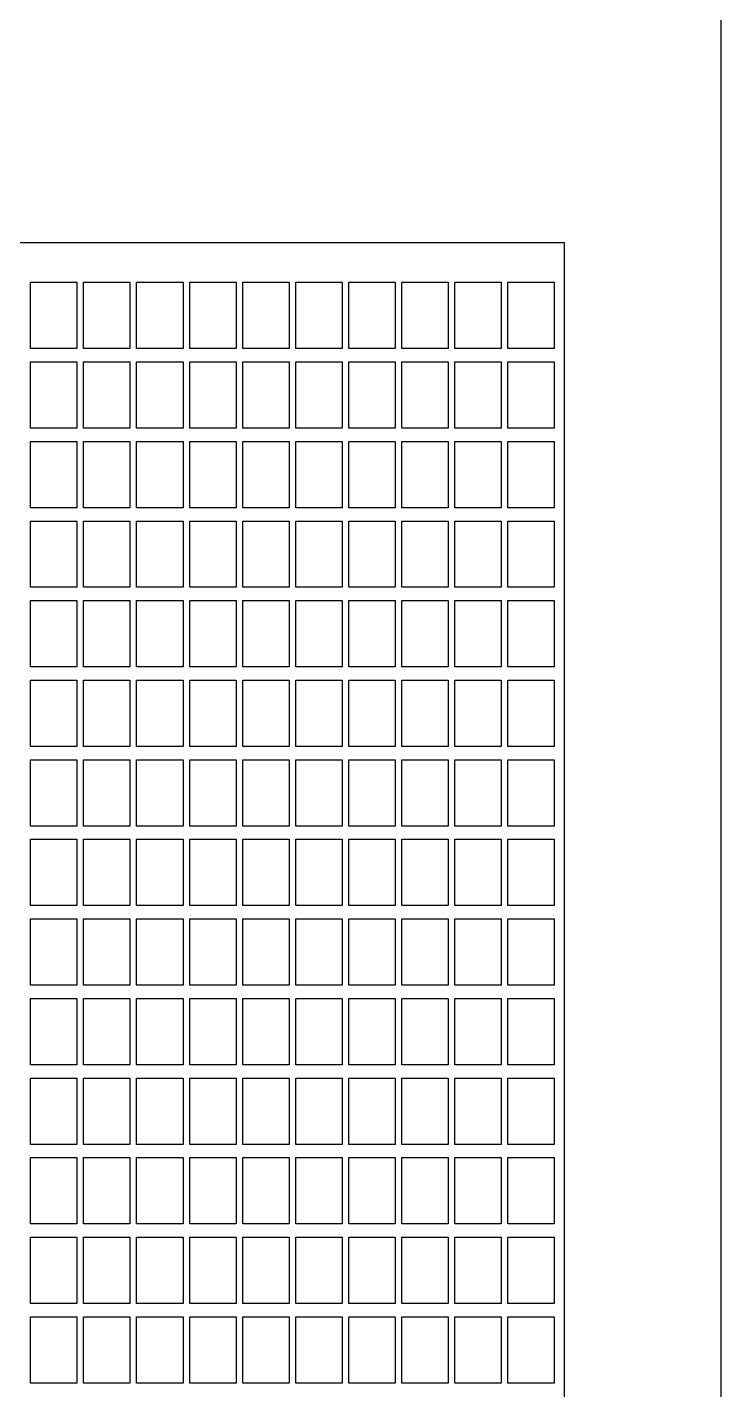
# Model space of a CAD drawing. Header units: inches. Extents: x 0 to 420, y 0 to 297.
# Drawn here: x 181.51 to 202.43, y 103.18 to 144.27 of the extents above; entities that cross this region are included whole.
import ezdxf
from ezdxf.lldxf.tags import DXFTag

# ---------------------------------------------------------------- set-up
doc = ezdxf.new("R2010")
doc.units = ezdxf.units.IN
doc.layers.add('Default', color=7, linetype='Continuous')
doc.layers.add('DV1_Default', color=7, linetype='Continuous')
tags = doc.linetypes.add('CENTER2', pattern=[1.125, 0.75, -0.125, 0.125, -0.125]).pattern_tags.tags
tags[10:11] = [DXFTag(74, 4), DXFTag(75, 0), DXFTag(340, '0'), DXFTag(46, 0.0), DXFTag(50, 0.0), DXFTag(44, 0.0), DXFTag(45, 0.0)]
tags[8:9] = [DXFTag(74, 4), DXFTag(75, 0), DXFTag(340, '0'), DXFTag(46, 0.0), DXFTag(50, 0.0), DXFTag(44, 0.0), DXFTag(45, 0.0)]
tags[6:7] = [DXFTag(74, 4), DXFTag(75, 0), DXFTag(340, '0'), DXFTag(46, 0.0), DXFTag(50, 0.0), DXFTag(44, 0.0), DXFTag(45, 0.0)]
tags[4:5] = [DXFTag(74, 4), DXFTag(75, 0), DXFTag(340, '0'), DXFTag(46, 0.0), DXFTag(50, 0.0), DXFTag(44, 0.0), DXFTag(45, 0.0)]

# ---------------------------------------------------------------- blocks, each defined once
blk = doc.blocks.new('SE')
at = {"layer": 'DV1_Default', "color": 7, "linetype": 'Continuous', "ltscale": 25.4}
for p, q in [((202.429, 233.336), (202.429, 68.136)), ((181.609, 136.576), (183.009, 136.576)), ((181.609, 134.576), (181.609, 136.576)), ((183.009, 136.576), (183.009, 134.576)), ((183.209, 136.576), (184.609, 136.576)), ((183.209, 134.576), (183.209, 136.576)), ((184.609, 136.576), (184.609, 134.576)), ((184.809, 136.576), (186.209, 136.576)), ((184.809, 134.576), (184.809, 136.576)), ((186.209, 136.576), (186.209, 134.576)), ((186.409, 136.576), (187.809, 136.576)), ((186.409, 134.576), (186.409, 136.576)), ((187.809, 136.576), (187.809, 134.576)), ((188.009, 136.576), (189.409, 136.576)), ((188.009, 134.576), (188.009, 136.576)), ((189.409, 136.576), (189.409, 134.576)), ((189.609, 136.576), (191.009, 136.576)), ((189.609, 134.576), (189.609, 136.576)), ((191.009, 136.576), (191.009, 134.576)), ((191.209, 136.576), (192.609, 136.576)), ((191.209, 134.576), (191.209, 136.576)), ((192.609, 136.576), (192.609, 134.576)), ((192.809, 136.576), (194.209, 136.576)), ((192.809, 134.576), (192.809, 136.576)), ((194.209, 136.576), (194.209, 134.576)), ((194.409, 136.576), (195.809, 136.576)), ((194.409, 134.576), (194.409, 136.576)), ((195.809, 136.576), (195.809, 134.576)), ((196.009, 136.576), (197.409, 136.576)), ((196.009, 134.576), (196.009, 136.576)), ((197.409, 136.576), (197.409, 134.576)), ((183.009, 134.576), (181.609, 134.576)), ((184.609, 134.576), (183.209, 134.576)), ((186.209, 134.576), (184.809, 134.576)), ((187.809, 134.576), (186.409, 134.576)), ((189.409, 134.576), (188.009, 134.576)), ((191.009, 134.576), (189.609, 134.576)), ((192.609, 134.576), (191.209, 134.576)), ((194.209, 134.576), (192.809, 134.576)), ((195.809, 134.576), (194.409, 134.576)), ((197.409, 134.576), (196.009, 134.576)), ((181.609, 134.176), (183.009, 134.176)), ((181.609, 132.176), (181.609, 134.176)), ((183.009, 134.176), (183.009, 132.176)), ((183.209, 134.176), (184.609, 134.176)), ((183.209, 132.176), (183.209, 134.176)), ((184.609, 134.176), (184.609, 132.176)), ((184.809, 134.176), (186.209, 134.176)), ((184.809, 132.176), (184.809, 134.176)), ((186.209, 134.176), (186.209, 132.176)), ((186.409, 134.176), (187.809, 134.176)), ((186.409, 132.176), (186.409, 134.176)), ((187.809, 134.176), (187.809, 132.176)), ((188.009, 134.176), (189.409, 134.176)), ((188.009, 132.176), (188.009, 134.176)), ((189.409, 134.176), (189.409, 132.176)), ((189.609, 134.176), (191.009, 134.176)), ((189.609, 132.176), (189.609, 134.176)), ((191.009, 134.176), (191.009, 132.176)), ((191.209, 134.176), (192.609, 134.176)), ((191.209, 132.176), (191.209, 134.176)), ((192.609, 134.176), (192.609, 132.176)), ((192.809, 134.176), (194.209, 134.176)), ((192.809, 132.176), (192.809, 134.176)), ((194.209, 134.176), (194.209, 132.176)), ((194.409, 134.176), (195.809, 134.176)), ((194.409, 132.176), (194.409, 134.176)), ((195.809, 134.176), (195.809, 132.176)), ((196.009, 134.176), (197.409, 134.176)), ((196.009, 132.176), (196.009, 134.176)), ((197.409, 134.176), (197.409, 132.176)), ((183.009, 132.176), (181.609, 132.176)), ((184.609, 132.176), (183.209, 132.176)), ((186.209, 132.176), (184.809, 132.176)), ((187.809, 132.176), (186.409, 132.176)), ((189.409, 132.176), (188.009, 132.176)), ((191.009, 132.176), (189.609, 132.176)), ((192.609, 132.176), (191.209, 132.176)), ((194.209, 132.176), (192.809, 132.176)), ((195.809, 132.176), (194.409, 132.176)), ((197.409, 132.176), (196.009, 132.176)), ((181.609, 131.776), (183.009, 131.776)), ((181.609, 129.776), (181.609, 131.776)), ((183.009, 131.776), (183.009, 129.776)), ((183.209, 131.776), (184.609, 131.776)), ((183.209, 129.776), (183.209, 131.776)), ((184.609, 131.776), (184.609, 129.776)), ((184.809, 131.776), (186.209, 131.776)), ((184.809, 129.776), (184.809, 131.776)), ((186.209, 131.776), (186.209, 129.776)), ((186.409, 131.776), (187.809, 131.776)), ((186.409, 129.776), (186.409, 131.776)), ((187.809, 131.776), (187.809, 129.776)), ((188.009, 131.776), (189.409, 131.776)), ((188.009, 129.776), (188.009, 131.776)), ((189.409, 131.776), (189.409, 129.776)), ((189.609, 131.776), (191.009, 131.776)), ((189.609, 129.776), (189.609, 131.776)), ((191.009, 131.776), (191.009, 129.776)), ((191.209, 131.776), (192.609, 131.776)), ((191.209, 129.776), (191.209, 131.776)), ((192.609, 131.776), (192.609, 129.776)), ((192.809, 131.776), (194.209, 131.776)), ((192.809, 129.776), (192.809, 131.776)), ((194.209, 131.776), (194.209, 129.776)), ((194.409, 131.776), (195.809, 131.776)), ((194.409, 129.776), (194.409, 131.776)), ((195.809, 131.776), (195.809, 129.776)), ((196.009, 131.776), (197.409, 131.776)), ((196.009, 129.776), (196.009, 131.776)), ((197.409, 131.776), (197.409, 129.776)), ((183.009, 129.776), (181.609, 129.776)), ((184.609, 129.776), (183.209, 129.776)), ((186.209, 129.776), (184.809, 129.776)), ((187.809, 129.776), (186.409, 129.776)), ((189.409, 129.776), (188.009, 129.776)), ((191.009, 129.776), (189.609, 129.776)), ((192.609, 129.776), (191.209, 129.776)), ((194.209, 129.776), (192.809, 129.776)), ((195.809, 129.776), (194.409, 129.776)), ((197.409, 129.776), (196.009, 129.776)), ((181.609, 129.376), (183.009, 129.376)), ((181.609, 127.376), (181.609, 129.376)), ((183.009, 129.376), (183.009, 127.376)), ((183.209, 129.376), (184.609, 129.376)), ((183.209, 127.376), (183.209, 129.376)), ((184.609, 129.376), (184.609, 127.376)), ((184.809, 129.376), (186.209, 129.376)), ((184.809, 127.376), (184.809, 129.376)), ((186.209, 129.376), (186.209, 127.376)), ((186.409, 129.376), (187.809, 129.376)), ((186.409, 127.376), (186.409, 129.376)), ((187.809, 129.376), (187.809, 127.376)), ((188.009, 129.376), (189.409, 129.376)), ((188.009, 127.376), (188.009, 129.376)), ((189.409, 129.376), (189.409, 127.376)), ((189.609, 129.376), (191.009, 129.376)), ((189.609, 127.376), (189.609, 129.376)), ((191.009, 129.376), (191.009, 127.376)), ((191.209, 129.376), (192.609, 129.376)), ((191.209, 127.376), (191.209, 129.376)), ((192.609, 129.376), (192.609, 127.376)), ((192.809, 129.376), (194.209, 129.376)), ((192.809, 127.376), (192.809, 129.376)), ((194.209, 129.376), (194.209, 127.376)), ((194.409, 129.376), (195.809, 129.376)), ((194.409, 127.376), (194.409, 129.376)), ((195.809, 129.376), (195.809, 127.376)), ((196.009, 129.376), (197.409, 129.376)), ((196.009, 127.376), (196.009, 129.376)), ((197.409, 129.376), (197.409, 127.376)), ((183.009, 127.376), (181.609, 127.376)), ((181.609, 126.976), (183.009, 126.976)), ((181.609, 124.976), (181.609, 126.976)), ((183.009, 126.976), (183.009, 124.976)), ((184.609, 127.376), (183.209, 127.376)), ((183.209, 126.976), (184.609, 126.976)), ((183.209, 124.976), (183.209, 126.976)), ((184.609, 126.976), (184.609, 124.976)), ((186.209, 127.376), (184.809, 127.376)), ((184.809, 126.976), (186.209, 126.976)), ((184.809, 124.976), (184.809, 126.976)), ((186.209, 126.976), (186.209, 124.976)), ((187.809, 127.376), (186.409, 127.376)), ((186.409, 126.976), (187.809, 126.976)), ((186.409, 124.976), (186.409, 126.976)), ((187.809, 126.976), (187.809, 124.976)), ((189.409, 127.376), (188.009, 127.376)), ((188.009, 126.976), (189.409, 126.976)), ((188.009, 124.976), (188.009, 126.976)), ((189.409, 126.976), (189.409, 124.976)), ((191.009, 127.376), (189.609, 127.376)), ((189.609, 126.976), (191.009, 126.976)), ((189.609, 124.976), (189.609, 126.976)), ((191.009, 126.976), (191.009, 124.976)), ((192.609, 127.376), (191.209, 127.376)), ((191.209, 126.976), (192.609, 126.976)), ((191.209, 124.976), (191.209, 126.976)), ((192.609, 126.976), (192.609, 124.976)), ((194.209, 127.376), (192.809, 127.376)), ((192.809, 126.976), (194.209, 126.976)), ((192.809, 124.976), (192.809, 126.976)), ((194.209, 126.976), (194.209, 124.976)), ((195.809, 127.376), (194.409, 127.376)), ((194.409, 126.976), (195.809, 126.976)), ((194.409, 124.976), (194.409, 126.976)), ((195.809, 126.976), (195.809, 124.976)), ((197.409, 127.376), (196.009, 127.376)), ((196.009, 126.976), (197.409, 126.976)), ((196.009, 124.976), (196.009, 126.976)), ((197.409, 126.976), (197.409, 124.976)), ((183.009, 124.976), (181.609, 124.976)), ((184.609, 124.976), (183.209, 124.976)), ((186.209, 124.976), (184.809, 124.976)), ((187.809, 124.976), (186.409, 124.976)), ((189.409, 124.976), (188.009, 124.976)), ((191.009, 124.976), (189.609, 124.976)), ((192.609, 124.976), (191.209, 124.976)), ((194.209, 124.976), (192.809, 124.976)), ((195.809, 124.976), (194.409, 124.976)), ((197.409, 124.976), (196.009, 124.976)), ((181.609, 124.576), (183.009, 124.576)), ((181.609, 122.576), (181.609, 124.576)), ((183.009, 124.576), (183.009, 122.576)), ((183.209, 124.576), (184.609, 124.576)), ((183.209, 122.576), (183.209, 124.576)), ((184.609, 124.576), (184.609, 122.576)), ((184.809, 124.576), (186.209, 124.576)), ((184.809, 122.576), (184.809, 124.576)), ((186.209, 124.576), (186.209, 122.576)), ((186.409, 124.576), (187.809, 124.576)), ((186.409, 122.576), (186.409, 124.576)), ((187.809, 124.576), (187.809, 122.576)), ((188.009, 124.576), (189.409, 124.576)), ((188.009, 122.576), (188.009, 124.576)), ((189.409, 124.576), (189.409, 122.576)), ((189.609, 124.576), (191.009, 124.576)), ((189.609, 122.576), (189.609, 124.576)), ((191.009, 124.576), (191.009, 122.576)), ((191.209, 124.576), (192.609, 124.576)), ((191.209, 122.576), (191.209, 124.576)), ((192.609, 124.576), (192.609, 122.576)), ((192.809, 124.576), (194.209, 124.576)), ((192.809, 122.576), (192.809, 124.576)), ((194.209, 124.576), (194.209, 122.576)), ((194.409, 124.576), (195.809, 124.576)), ((194.409, 122.576), (194.409, 124.576)), ((195.809, 124.576), (195.809, 122.576)), ((196.009, 124.576), (197.409, 124.576)), ((196.009, 122.576), (196.009, 124.576)), ((197.409, 124.576), (197.409, 122.576)), ((183.009, 122.576), (181.609, 122.576)), ((184.609, 122.576), (183.209, 122.576)), ((186.209, 122.576), (184.809, 122.576)), ((187.809, 122.576), (186.409, 122.576)), ((189.409, 122.576), (188.009, 122.576)), ((191.009, 122.576), (189.609, 122.576)), ((192.609, 122.576), (191.209, 122.576)), ((194.209, 122.576), (192.809, 122.576)), ((195.809, 122.576), (194.409, 122.576)), ((197.409, 122.576), (196.009, 122.576)), ((181.609, 122.176), (183.009, 122.176)), ((181.609, 120.176), (181.609, 122.176)), ((183.009, 122.176), (183.009, 120.176)), ((183.209, 122.176), (184.609, 122.176)), ((183.209, 120.176), (183.209, 122.176)), ((184.609, 122.176), (184.609, 120.176)), ((184.809, 122.176), (186.209, 122.176)), ((184.809, 120.176), (184.809, 122.176)), ((186.209, 122.176), (186.209, 120.176)), ((186.409, 122.176), (187.809, 122.176)), ((186.409, 120.176), (186.409, 122.176)), ((187.809, 122.176), (187.809, 120.176)), ((188.009, 122.176), (189.409, 122.176)), ((188.009, 120.176), (188.009, 122.176)), ((189.409, 122.176), (189.409, 120.176)), ((189.609, 122.176), (191.009, 122.176)), ((189.609, 120.176), (189.609, 122.176)), ((191.009, 122.176), (191.009, 120.176)), ((191.209, 122.176), (192.609, 122.176)), ((191.209, 120.176), (191.209, 122.176)), ((192.609, 122.176), (192.609, 120.176)), ((192.809, 122.176), (194.209, 122.176)), ((192.809, 120.176), (192.809, 122.176)), ((194.209, 122.176), (194.209, 120.176)), ((194.409, 122.176), (195.809, 122.176)), ((194.409, 120.176), (194.409, 122.176)), ((195.809, 122.176), (195.809, 120.176)), ((196.009, 122.176), (197.409, 122.176)), ((196.009, 120.176), (196.009, 122.176)), ((197.409, 122.176), (197.409, 120.176)), ((183.009, 120.176), (181.609, 120.176)), ((184.609, 120.176), (183.209, 120.176)), ((186.209, 120.176), (184.809, 120.176)), ((187.809, 120.176), (186.409, 120.176)), ((189.409, 120.176), (188.009, 120.176)), ((191.009, 120.176), (189.609, 120.176)), ((192.609, 120.176), (191.209, 120.176)), ((194.209, 120.176), (192.809, 120.176)), ((195.809, 120.176), (194.409, 120.176)), ((197.409, 120.176), (196.009, 120.176)), ((181.609, 119.776), (183.009, 119.776)), ((181.609, 117.776), (181.609, 119.776)), ((183.009, 119.776), (183.009, 117.776)), ((183.209, 119.776), (184.609, 119.776)), ((183.209, 117.776), (183.209, 119.776)), ((184.609, 119.776), (184.609, 117.776)), ((184.809, 119.776), (186.209, 119.776)), ((184.809, 117.776), (184.809, 119.776)), ((186.209, 119.776), (186.209, 117.776)), ((186.409, 119.776), (187.809, 119.776)), ((186.409, 117.776), (186.409, 119.776)), ((187.809, 119.776), (187.809, 117.776)), ((188.009, 119.776), (189.409, 119.776)), ((188.009, 117.776), (188.009, 119.776)), ((189.409, 119.776), (189.409, 117.776)), ((189.609, 119.776), (191.009, 119.776)), ((189.609, 117.776), (189.609, 119.776)), ((191.009, 119.776), (191.009, 117.776)), ((191.209, 119.776), (192.609, 119.776)), ((191.209, 117.776), (191.209, 119.776)), ((192.609, 119.776), (192.609, 117.776)), ((192.809, 119.776), (194.209, 119.776)), ((192.809, 117.776), (192.809, 119.776)), ((194.209, 119.776), (194.209, 117.776)), ((194.409, 119.776), (195.809, 119.776)), ((194.409, 117.776), (194.409, 119.776)), ((195.809, 119.776), (195.809, 117.776)), ((196.009, 119.776), (197.409, 119.776)), ((196.009, 117.776), (196.009, 119.776)), ((197.409, 119.776), (197.409, 117.776)), ((183.009, 117.776), (181.609, 117.776)), ((184.609, 117.776), (183.209, 117.776)), ((186.209, 117.776), (184.809, 117.776)), ((187.809, 117.776), (186.409, 117.776)), ((189.409, 117.776), (188.009, 117.776)), ((191.009, 117.776), (189.609, 117.776)), ((192.609, 117.776), (191.209, 117.776)), ((194.209, 117.776), (192.809, 117.776)), ((195.809, 117.776), (194.409, 117.776)), ((197.409, 117.776), (196.009, 117.776)), ((181.609, 117.376), (183.009, 117.376)), ((181.609, 115.376), (181.609, 117.376)), ((183.009, 117.376), (183.009, 115.376)), ((183.209, 117.376), (184.609, 117.376)), ((183.209, 115.376), (183.209, 117.376)), ((184.609, 117.376), (184.609, 115.376)), ((184.809, 117.376), (186.209, 117.376)), ((184.809, 115.376), (184.809, 117.376)), ((186.209, 117.376), (186.209, 115.376)), ((186.409, 117.376), (187.809, 117.376)), ((186.409, 115.376), (186.409, 117.376)), ((187.809, 117.376), (187.809, 115.376)), ((188.009, 117.376), (189.409, 117.376)), ((188.009, 115.376), (188.009, 117.376)), ((189.409, 117.376), (189.409, 115.376)), ((189.609, 117.376), (191.009, 117.376)), ((189.609, 115.376), (189.609, 117.376)), ((191.009, 117.376), (191.009, 115.376)), ((191.209, 117.376), (192.609, 117.376)), ((191.209, 115.376), (191.209, 117.376)), ((192.609, 117.376), (192.609, 115.376)), ((192.809, 117.376), (194.209, 117.376)), ((192.809, 115.376), (192.809, 117.376)), ((194.209, 117.376), (194.209, 115.376)), ((194.409, 117.376), (195.809, 117.376)), ((194.409, 115.376), (194.409, 117.376)), ((195.809, 117.376), (195.809, 115.376)), ((196.009, 117.376), (197.409, 117.376)), ((196.009, 115.376), (196.009, 117.376)), ((197.409, 117.376), (197.409, 115.376)), ((183.009, 115.376), (181.609, 115.376)), ((184.609, 115.376), (183.209, 115.376)), ((186.209, 115.376), (184.809, 115.376)), ((187.809, 115.376), (186.409, 115.376)), ((189.409, 115.376), (188.009, 115.376)), ((191.009, 115.376), (189.609, 115.376)), ((192.609, 115.376), (191.209, 115.376)), ((194.209, 115.376), (192.809, 115.376)), ((195.809, 115.376), (194.409, 115.376)), ((197.409, 115.376), (196.009, 115.376)), ((181.609, 114.976), (183.009, 114.976)), ((181.609, 112.976), (181.609, 114.976)), ((183.009, 114.976), (183.009, 112.976)), ((183.209, 114.976), (184.609, 114.976)), ((183.209, 112.976), (183.209, 114.976)), ((184.609, 114.976), (184.609, 112.976)), ((184.809, 114.976), (186.209, 114.976)), ((184.809, 112.976), (184.809, 114.976)), ((186.209, 114.976), (186.209, 112.976)), ((186.409, 114.976), (187.809, 114.976)), ((186.409, 112.976), (186.409, 114.976)), ((187.809, 114.976), (187.809, 112.976)), ((188.009, 114.976), (189.409, 114.976)), ((188.009, 112.976), (188.009, 114.976)), ((189.409, 114.976), (189.409, 112.976)), ((189.609, 114.976), (191.009, 114.976)), ((189.609, 112.976), (189.609, 114.976)), ((191.009, 114.976), (191.009, 112.976)), ((191.209, 114.976), (192.609, 114.976)), ((191.209, 112.976), (191.209, 114.976)), ((192.609, 114.976), (192.609, 112.976)), ((192.809, 114.976), (194.209, 114.976)), ((192.809, 112.976), (192.809, 114.976)), ((194.209, 114.976), (194.209, 112.976)), ((194.409, 114.976), (195.809, 114.976)), ((194.409, 112.976), (194.409, 114.976)), ((195.809, 114.976), (195.809, 112.976)), ((196.009, 114.976), (197.409, 114.976)), ((196.009, 112.976), (196.009, 114.976)), ((197.409, 114.976), (197.409, 112.976)), ((183.009, 112.976), (181.609, 112.976)), ((184.609, 112.976), (183.209, 112.976)), ((186.209, 112.976), (184.809, 112.976)), ((187.809, 112.976), (186.409, 112.976)), ((189.409, 112.976), (188.009, 112.976)), ((191.009, 112.976), (189.609, 112.976)), ((192.609, 112.976), (191.209, 112.976)), ((194.209, 112.976), (192.809, 112.976)), ((195.809, 112.976), (194.409, 112.976)), ((197.409, 112.976), (196.009, 112.976)), ((181.609, 112.576), (183.009, 112.576)), ((181.609, 110.576), (181.609, 112.576)), ((183.009, 112.576), (183.009, 110.576)), ((183.209, 112.576), (184.609, 112.576)), ((183.209, 110.576), (183.209, 112.576)), ((184.609, 112.576), (184.609, 110.576)), ((184.809, 112.576), (186.209, 112.576)), ((184.809, 110.576), (184.809, 112.576)), ((186.209, 112.576), (186.209, 110.576)), ((186.409, 112.576), (187.809, 112.576)), ((186.409, 110.576), (186.409, 112.576)), ((187.809, 112.576), (187.809, 110.576)), ((188.009, 112.576), (189.409, 112.576)), ((188.009, 110.576), (188.009, 112.576)), ((189.409, 112.576), (189.409, 110.576)), ((189.609, 112.576), (191.009, 112.576)), ((189.609, 110.576), (189.609, 112.576)), ((191.009, 112.576), (191.009, 110.576)), ((191.209, 112.576), (192.609, 112.576)), ((191.209, 110.576), (191.209, 112.576)), ((192.609, 112.576), (192.609, 110.576)), ((192.809, 112.576), (194.209, 112.576)), ((192.809, 110.576), (192.809, 112.576)), ((194.209, 112.576), (194.209, 110.576)), ((194.409, 112.576), (195.809, 112.576)), ((194.409, 110.576), (194.409, 112.576)), ((195.809, 112.576), (195.809, 110.576)), ((196.009, 112.576), (197.409, 112.576)), ((196.009, 110.576), (196.009, 112.576)), ((197.409, 112.576), (197.409, 110.576)), ((183.009, 110.576), (181.609, 110.576)), ((184.609, 110.576), (183.209, 110.576)), ((186.209, 110.576), (184.809, 110.576)), ((187.809, 110.576), (186.409, 110.576)), ((189.409, 110.576), (188.009, 110.576)), ((191.009, 110.576), (189.609, 110.576)), ((192.609, 110.576), (191.209, 110.576)), ((194.209, 110.576), (192.809, 110.576)), ((195.809, 110.576), (194.409, 110.576)), ((197.409, 110.576), (196.009, 110.576)), ((181.609, 110.176), (183.009, 110.176)), ((181.609, 108.176), (181.609, 110.176)), ((183.009, 110.176), (183.009, 108.176)), ((183.209, 110.176), (184.609, 110.176)), ((183.209, 108.176), (183.209, 110.176)), ((184.609, 110.176), (184.609, 108.176)), ((184.809, 110.176), (186.209, 110.176)), ((184.809, 108.176), (184.809, 110.176)), ((186.209, 110.176), (186.209, 108.176)), ((186.409, 110.176), (187.809, 110.176)), ((186.409, 108.176), (186.409, 110.176)), ((187.809, 110.176), (187.809, 108.176)), ((188.009, 110.176), (189.409, 110.176)), ((188.009, 108.176), (188.009, 110.176)), ((189.409, 110.176), (189.409, 108.176)), ((189.609, 110.176), (191.009, 110.176)), ((189.609, 108.176), (189.609, 110.176)), ((191.009, 110.176), (191.009, 108.176)), ((191.209, 110.176), (192.609, 110.176)), ((191.209, 108.176), (191.209, 110.176)), ((192.609, 110.176), (192.609, 108.176)), ((192.809, 110.176), (194.209, 110.176)), ((192.809, 108.176), (192.809, 110.176)), ((194.209, 110.176), (194.209, 108.176)), ((194.409, 110.176), (195.809, 110.176)), ((194.409, 108.176), (194.409, 110.176)), ((195.809, 110.176), (195.809, 108.176)), ((196.009, 110.176), (197.409, 110.176)), ((196.009, 108.176), (196.009, 110.176)), ((197.409, 110.176), (197.409, 108.176)), ((183.009, 108.176), (181.609, 108.176)), ((184.609, 108.176), (183.209, 108.176)), ((186.209, 108.176), (184.809, 108.176)), ((187.809, 108.176), (186.409, 108.176)), ((189.409, 108.176), (188.009, 108.176)), ((191.009, 108.176), (189.609, 108.176)), ((192.609, 108.176), (191.209, 108.176)), ((194.209, 108.176), (192.809, 108.176)), ((195.809, 108.176), (194.409, 108.176)), ((197.409, 108.176), (196.009, 108.176)), ((181.609, 107.776), (183.009, 107.776)), ((181.609, 105.776), (181.609, 107.776)), ((183.009, 107.776), (183.009, 105.776)), ((183.209, 107.776), (184.609, 107.776)), ((183.209, 105.776), (183.209, 107.776)), ((184.609, 107.776), (184.609, 105.776)), ((184.809, 107.776), (186.209, 107.776)), ((184.809, 105.776), (184.809, 107.776)), ((186.209, 107.776), (186.209, 105.776)), ((186.409, 107.776), (187.809, 107.776)), ((186.409, 105.776), (186.409, 107.776)), ((187.809, 107.776), (187.809, 105.776)), ((188.009, 107.776), (189.409, 107.776)), ((188.009, 105.776), (188.009, 107.776)), ((189.409, 107.776), (189.409, 105.776)), ((189.609, 107.776), (191.009, 107.776)), ((189.609, 105.776), (189.609, 107.776)), ((191.009, 107.776), (191.009, 105.776)), ((191.209, 107.776), (192.609, 107.776)), ((191.209, 105.776), (191.209, 107.776)), ((192.609, 107.776), (192.609, 105.776)), ((192.809, 107.776), (194.209, 107.776)), ((192.809, 105.776), (192.809, 107.776)), ((194.209, 107.776), (194.209, 105.776)), ((194.409, 107.776), (195.809, 107.776)), ((194.409, 105.776), (194.409, 107.776)), ((195.809, 107.776), (195.809, 105.776)), ((196.009, 107.776), (197.409, 107.776)), ((196.009, 105.776), (196.009, 107.776)), ((197.409, 107.776), (197.409, 105.776)), ((183.009, 105.776), (181.609, 105.776)), ((184.609, 105.776), (183.209, 105.776)), ((186.209, 105.776), (184.809, 105.776)), ((187.809, 105.776), (186.409, 105.776)), ((189.409, 105.776), (188.009, 105.776)), ((191.009, 105.776), (189.609, 105.776)), ((192.609, 105.776), (191.209, 105.776)), ((194.209, 105.776), (192.809, 105.776)), ((195.809, 105.776), (194.409, 105.776)), ((197.409, 105.776), (196.009, 105.776)), ((181.609, 105.376), (183.009, 105.376)), ((181.609, 103.376), (181.609, 105.376)), ((183.009, 105.376), (183.009, 103.376)), ((183.209, 105.376), (184.609, 105.376)), ((183.209, 103.376), (183.209, 105.376)), ((184.609, 105.376), (184.609, 103.376)), ((184.809, 105.376), (186.209, 105.376)), ((184.809, 103.376), (184.809, 105.376)), ((186.209, 105.376), (186.209, 103.376)), ((186.409, 105.376), (187.809, 105.376)), ((186.409, 103.376), (186.409, 105.376)), ((187.809, 105.376), (187.809, 103.376)), ((188.009, 105.376), (189.409, 105.376)), ((188.009, 103.376), (188.009, 105.376)), ((189.409, 105.376), (189.409, 103.376)), ((189.609, 105.376), (191.009, 105.376)), ((189.609, 103.376), (189.609, 105.376)), ((191.009, 105.376), (191.009, 103.376)), ((191.209, 105.376), (192.609, 105.376)), ((191.209, 103.376), (191.209, 105.376)), ((192.609, 105.376), (192.609, 103.376)), ((192.809, 105.376), (194.209, 105.376)), ((192.809, 103.376), (192.809, 105.376)), ((194.209, 105.376), (194.209, 103.376)), ((194.409, 105.376), (195.809, 105.376)), ((194.409, 103.376), (194.409, 105.376)), ((195.809, 105.376), (195.809, 103.376)), ((196.009, 105.376), (197.409, 105.376)), ((196.009, 103.376), (196.009, 105.376)), ((197.409, 105.376), (197.409, 103.376)), ((183.009, 103.376), (181.609, 103.376)), ((184.609, 103.376), (183.209, 103.376)), ((186.209, 103.376), (184.809, 103.376)), ((187.809, 103.376), (186.409, 103.376)), ((189.409, 103.376), (188.009, 103.376)), ((191.009, 103.376), (189.609, 103.376)), ((192.609, 103.376), (191.209, 103.376)), ((194.209, 103.376), (192.809, 103.376)), ((195.809, 103.376), (194.409, 103.376)), ((197.409, 103.376), (196.009, 103.376))]:
    blk.add_line(p, q, dxfattribs=at)
at = {"layer": 'DV1_Default', "color": 7, "linetype": 'CENTER2', "ltscale": 25.4}
for p, q in [((160.509, 137.776), (197.709, 137.776)), ((197.709, 137.776), (197.709, 78.176))]:
    blk.add_line(p, q, dxfattribs=at)

msp = doc.modelspace()

# ---------------------------------------------------------------- block references
at = {"layer": 'Default'}
msp.add_blockref('SE', (0, 0), dxfattribs=at)

doc.saveas('drawing.dxf')
